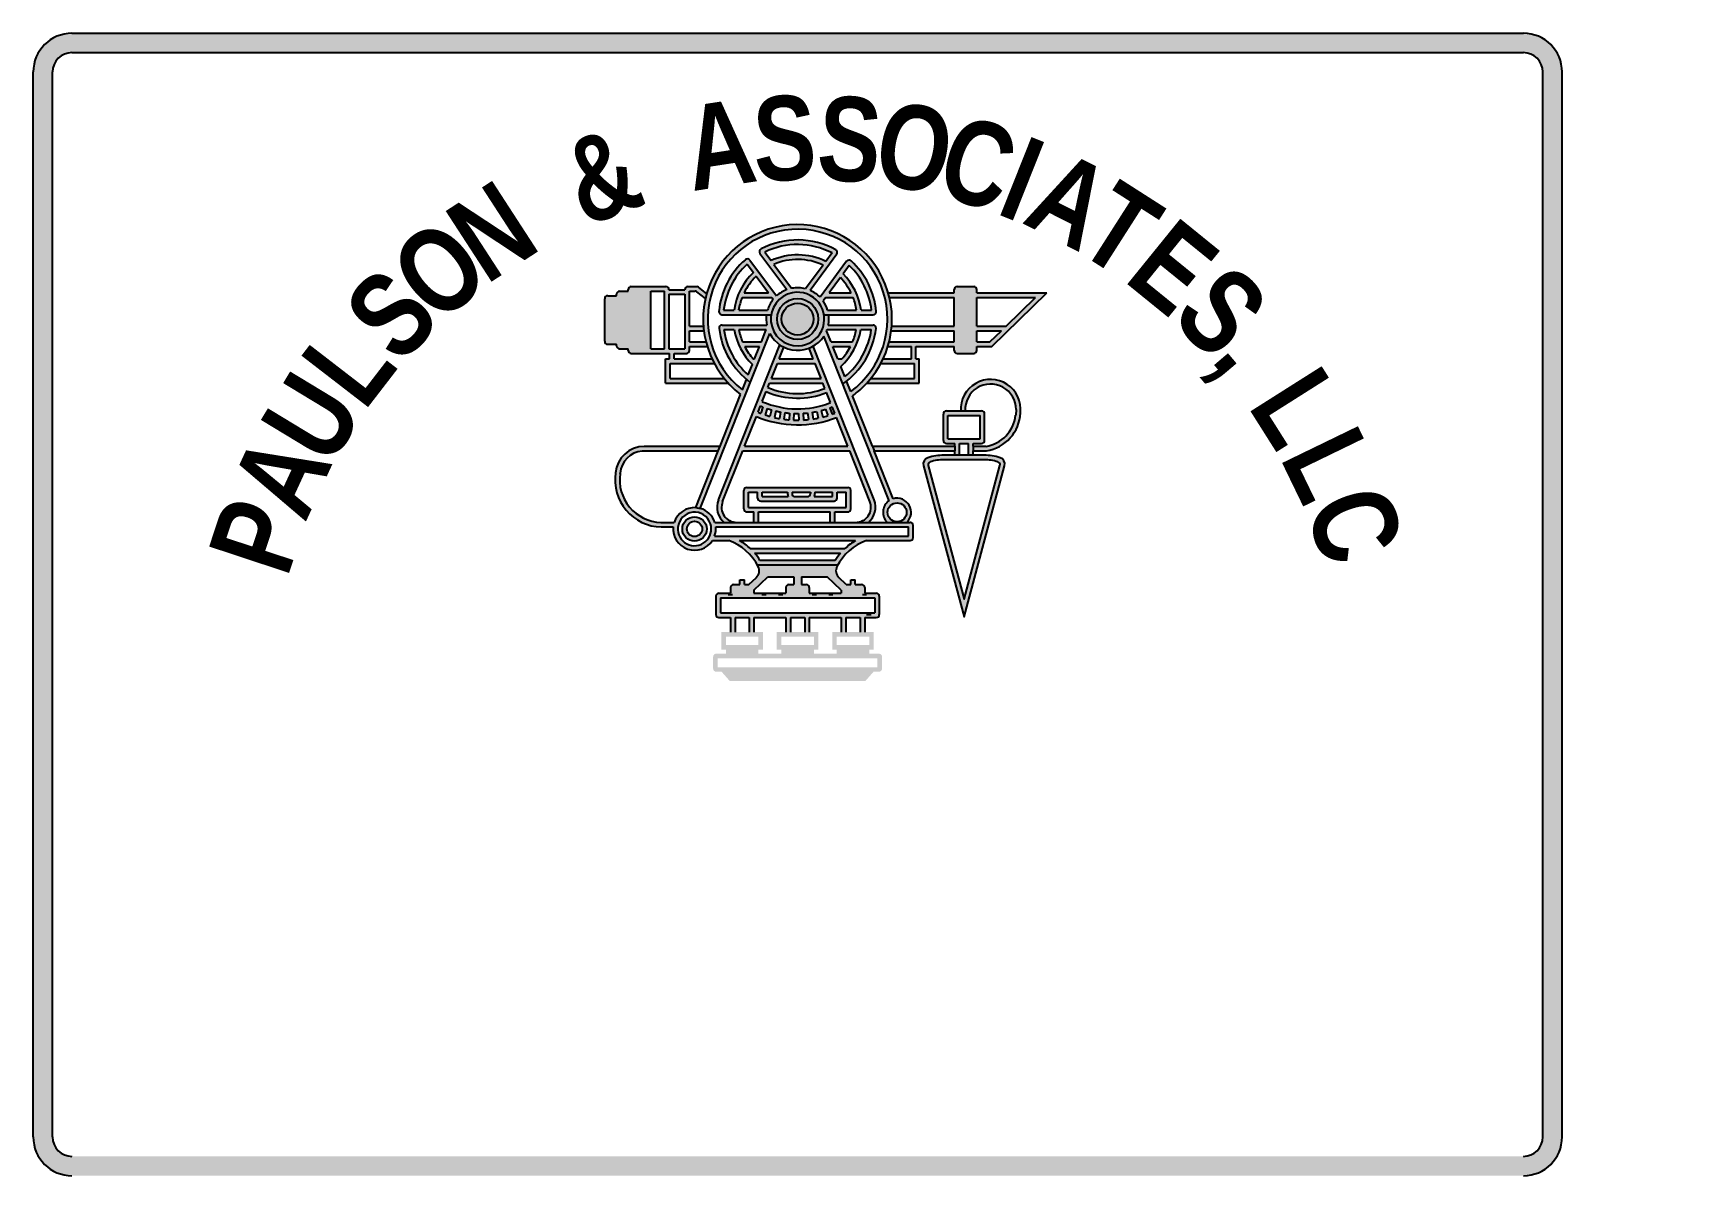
# Model space of a CAD drawing. Extents: x 855770 to 944465, y 436904 to 437335.
# Drawn here: x 855971.5 to 856035.9, y 437114.2 to 437158.5 of the extents above; entities that cross this region are included whole.
import ezdxf
from ezdxf.enums import TextEntityAlignment as Align

# ---------------------------------------------------------------- set-up
doc = ezdxf.new("R2010")
doc.units = 0
doc.header["$MEASUREMENT"] = 0
doc.layers.add('Logo', color=7, linetype='CONTINUOUS')
doc.layers.add('TEXT', color=7, linetype='CONTINUOUS')
doc.styles.add('Arial Bold Narrow', font='arialbd.ttf', dxfattribs={"width": 0.8, "height": 10})

msp = doc.modelspace()

# ---------------------------------------------------------------- hatches: boundary and pattern name
at = {"layer": 'Logo'}
for color, points in [(256, [(855971.467, 437115.719, 0.414214), (855972.967, 437114.219), (856001.092, 437114.219), (856001.092, 437114.969), (855972.967, 437114.969, -0.414214), (855972.217, 437115.719), (855972.217, 437156.969, -0.414214), (855972.967, 437157.719), (856001.092, 437157.719), (856001.092, 437158.469), (855972.967, 437158.469, 0.414214), (855971.467, 437156.969)]), (256, [(856029.967, 437115.719, -0.414214), (856029.217, 437114.969), (856001.092, 437114.969), (856001.092, 437114.219), (856029.217, 437114.219, 0.414214), (856030.717, 437115.719), (856030.717, 437156.969, 0.414214), (856029.217, 437158.469), (856001.092, 437158.469), (856001.092, 437157.719), (856029.217, 437157.719, -0.414214), (856029.967, 437156.969)]), (7, [(856009.555, 437143.898), (856009.54, 437143.673, -0.334868), (856008.393, 437142.47), (856007.892, 437142.47), (856007.892, 437142.293), (856008.407, 437142.293, 0.358242), (856009.725, 437143.767, 1.086141), (856007.41, 437143.839), (856007.587, 437143.839, -1.031171)]), (7, [(856007.185, 437142.293), (856007.185, 437142.47), (856003.992, 437142.47), (856004.062, 437142.293)])]:
    msp.add_hatch(color=color, dxfattribs=at).paths.add_polyline_path(points)
h = msp.add_hatch(color=7, dxfattribs=at)
h.paths.add_polyline_path([(855998.949, 437144.654, -2.979543), (856003.148, 437144.595), (856002.989, 437144.998, -0.014935), (856002.842, 437144.888), (856004.637, 437140.365, 0.474667), (856004.564, 437139.523), (856005.323, 437139.523, 0.777145), (856004.797, 437140.439), (856004.062, 437142.293), (856003.992, 437142.47), (856003.216, 437144.425, 0.051137), (856003.775, 437144.919, 2.591841), (855998.881, 437144.484), (855998.082, 437142.47), (855998.012, 437142.293), (855997.14, 437140.095), (855997.318, 437140.065), (855999.255, 437144.946, -0.015074), (855999.11, 437145.061)])
h.paths.add_polyline_path([(856005.312, 437139.914, -1), (856004.576, 437139.914, -1)], flags=16)
h = msp.add_hatch(color=7, dxfattribs=at)
h.paths.add_polyline_path([(855998.157, 437147.569, -0.442998), (855998.039, 437147.698, -0.190242), (855999.065, 437149.7, -0.438439), (855999.237, 437149.682), (856000.269, 437148.295, -0.098482), (856000.674, 437148.541), (855999.631, 437149.942, -0.461522), (855999.672, 437150.116, -0.251379), (856002.569, 437150.082, -0.453296), (856002.606, 437149.909), (856001.575, 437148.512, -0.098072), (856001.962, 437148.243), (856002.99, 437149.636, -0.446524), (856003.165, 437149.652, -0.184191), (856004.137, 437147.698, -0.442997), (856004.02, 437147.569), (856002.111, 437147.569, -0.454741), (856001.116, 437146.364, -0.470894), (856000.065, 437147.569)])
h.paths.add_polyline_path([(856000.856, 437148.591), (856000.167, 437149.518, -0.216311), (856002.075, 437149.488), (856001.4, 437148.573, 0.11363)], flags=16)
h.paths.add_polyline_path([(856000.146, 437148.165, 0.098578), (855999.925, 437147.745), (855998.805, 437147.745, -0.055198), (855998.936, 437148.236), (856000.092, 437148.236)], flags=16)
h.paths.add_polyline_path([(855999.961, 437148.413), (855999.013, 437148.413, -0.086905), (855999.481, 437149.058)], flags=16)
h.paths.add_polyline_path([(856000.059, 437149.663), (855999.815, 437149.991, -0.23884), (856002.424, 437149.959), (856002.182, 437149.632, 0.224311)], flags=16)
h.paths.add_polyline_path([(856002.078, 437148.102), (856002.177, 437148.236), (856003.24, 437148.236, -0.055198), (856003.371, 437147.745), (856002.252, 437147.745, 0.082339)], flags=16)
h.paths.add_polyline_path([(855999.375, 437149.201, 0.169329), (855998.627, 437147.745), (855998.222, 437147.745, -0.178686), (855999.134, 437149.525)], flags=16)
h.paths.add_polyline_path([(856002.308, 437148.413), (856002.746, 437149.007, -0.079086), (856003.163, 437148.413)], flags=16)
h.paths.add_polyline_path([(856002.852, 437149.151), (856003.093, 437149.477, -0.172501), (856003.954, 437147.745), (856003.55, 437147.745, 0.161997)], flags=16)
h = msp.add_hatch(color=7, dxfattribs=at)
h.paths.add_polyline_path([(855994.528, 437146.245), (855994.528, 437146.186, 0.414214), (855994.645, 437146.068), (855996.126, 437146.068), (855996.126, 437145.855), (855995.975, 437145.855), (855995.975, 437144.919), (855998.401, 437144.919, -0.015985), (855998.248, 437145.096), (855996.152, 437145.096), (855996.152, 437145.678), (855997.861, 437145.678, -0.013506), (855997.773, 437145.855), (855996.302, 437145.855), (855996.302, 437146.068), (855996.781, 437146.068, 0.414214), (855996.899, 437146.186), (855996.899, 437146.336), (855997.589, 437146.336, -0.012538), (855997.54, 437146.513), (855996.899, 437146.513), (855996.899, 437146.948), (855997.459, 437146.948, -0.012143), (855997.441, 437147.125), (855996.899, 437147.125), (855996.899, 437148.481), (855997.116, 437148.481, -0.169409), (855997.19, 437148.455), (855997.518, 437148.195, -0.013268), (855997.565, 437148.383), (855997.251, 437148.632, 0.169409), (855997.178, 437148.658), (855996.84, 437148.658, 0.425516), (855996.722, 437148.535), (855996.105, 437148.535, 0.425516), (855995.987, 437148.658), (855994.645, 437148.658, 0.414214), (855994.528, 437148.54), (855994.528, 437148.481), (855994.192, 437148.481, 0.414214), (855994.074, 437148.363), (855994.074, 437148.304), (855993.733, 437148.304, 0.414214), (855993.615, 437148.186), (855993.615, 437146.539, 0.414214), (855993.733, 437146.422), (855994.074, 437146.422), (855994.074, 437146.363, 0.414214), (855994.192, 437146.245)])
h.paths.add_polyline_path([(855995.396, 437148.481), (855995.928, 437148.481), (855995.928, 437146.245), (855995.396, 437146.245)], flags=16)
h.paths.add_polyline_path([(855996.105, 437148.359), (855996.722, 437148.359), (855996.722, 437146.245), (855996.105, 437146.245)], flags=16)
h = msp.add_hatch(color=7, dxfattribs=at)
h.paths.add_polyline_path([(856007.154, 437147.125), (856004.735, 437147.125, -0.012143), (856004.718, 437146.948), (856007.154, 437146.948), (856007.154, 437146.513), (856004.636, 437146.513, -0.012538), (856004.588, 437146.336), (856005.499, 437146.336), (856005.499, 437145.855), (856004.403, 437145.855, -0.013506), (856004.315, 437145.678), (856005.623, 437145.678), (856005.623, 437145.096), (856003.928, 437145.096, -0.015985), (856003.775, 437144.919), (856005.8, 437144.919), (856005.8, 437145.855), (856005.676, 437145.855), (856005.676, 437146.336), (856007.154, 437146.336), (856007.154, 437146.186, 0.414214), (856007.272, 437146.068), (856007.914, 437146.068, 0.414214), (856008.032, 437146.186), (856008.032, 437146.336), (856008.616, 437146.336), (856010.745, 437148.413), (856008.032, 437148.413), (856008.032, 437148.54, 0.414214), (856007.914, 437148.658), (856007.272, 437148.658, 0.414214), (856007.154, 437148.54), (856007.154, 437148.413), (856004.603, 437148.413, -0.012488), (856004.649, 437148.236), (856007.154, 437148.236)])
h.paths.add_polyline_path([(856008.032, 437148.236), (856010.311, 437148.236), (856009.172, 437147.125), (856008.032, 437147.125)], flags=16)
h.paths.add_polyline_path([(856008.032, 437146.948), (856008.99, 437146.948), (856008.544, 437146.513), (856008.032, 437146.513)], flags=16)
h = msp.add_hatch(color=7, dxfattribs=at)
h.paths.add_polyline_path([(856000.294, 437147.4, 1), (856001.883, 437147.4, 1)])
h.paths.add_polyline_path([(856001.706, 437147.4, -1), (856000.47, 437147.4, -1)], flags=16)
h = msp.add_hatch(color=7, dxfattribs=at)
h.paths.add_polyline_path([(856000.009, 437146.846, 0.576712), (856002.107, 437146.741), (856002.842, 437144.888, 0.21378), (856004.13, 437147.037, 0.449489), (856004.013, 437147.169), (856002.279, 437147.169, 0.082971), (856002.29, 437147.569), (856002.111, 437147.569, -0.454741), (856001.116, 437146.364, -0.470894), (856000.065, 437147.569), (855999.887, 437147.569, 0.082971), (855999.897, 437147.169), (855998.164, 437147.169, 0.449489), (855998.047, 437147.037, 0.205388), (855999.255, 437144.946)])
h.paths.add_polyline_path([(855999.877, 437146.992), (855999.686, 437146.513), (855998.957, 437146.513, -0.054249), (855998.816, 437146.992)], flags=16)
h.paths.add_polyline_path([(855999.616, 437146.336), (855999.41, 437145.815, -0.069527), (855999.039, 437146.336)], flags=16)
h.paths.add_polyline_path([(855999.338, 437145.635), (855999.179, 437145.235, -0.178438), (855998.231, 437146.992), (855998.636, 437146.992, 0.157439)], flags=16)
h.paths.add_polyline_path([(856003.361, 437146.992, -0.054249), (856003.22, 437146.513), (856002.387, 437146.513), (856002.197, 437146.992)], flags=16)
h.paths.add_polyline_path([(856002.458, 437146.336), (856003.137, 437146.336, -0.063611), (856002.804, 437145.855), (856002.648, 437145.855)], flags=16)
h.paths.add_polyline_path([(856002.764, 437145.564, 0.168067), (856003.54, 437146.992), (856003.946, 437146.992, -0.187465), (856002.92, 437145.17)], flags=16)
h = msp.add_hatch(color=7, dxfattribs=at)
h.paths.add_polyline_path([(855998.019, 437140.395, 0.324573), (855998.242, 437139.523), (855998.731, 437139.523, -0.529714), (855998.184, 437140.33), (855998.963, 437142.293), (856003.111, 437142.293), (856003.89, 437140.33, -0.529714), (856003.342, 437139.523), (856003.832, 437139.523, 0.324573), (856004.054, 437140.395), (856001.692, 437146.348, -0.036551), (856001.533, 437146.271), (856001.698, 437145.855), (856000.376, 437145.855), (856000.557, 437146.31, -0.036874), (856000.402, 437146.4)])
h.paths.add_polyline_path([(855999.746, 437143.998), (855999.661, 437143.75, -0.007111), (855999.558, 437143.792), (855999.654, 437144.036, 0.006749)], flags=16)
h.paths.add_polyline_path([(855999.912, 437143.937, 0.011983), (856000.079, 437143.885), (856000.018, 437143.63, -0.012746), (855999.827, 437143.689)], flags=16)
h.paths.add_polyline_path([(855999.719, 437144.2), (855999.873, 437144.588, 0.19864), (856002.215, 437144.552), (856002.369, 437144.164, -0.19774)], flags=16)
h.paths.add_polyline_path([(856000.25, 437143.84, 0.012027), (856000.422, 437143.804), (856000.385, 437143.545, -0.012787), (856000.189, 437143.586)], flags=16)
h.paths.add_polyline_path([(856002.596, 437143.592), (856003.041, 437142.47), (855999.033, 437142.47), (855999.492, 437143.628, 0.196749)], flags=16)
h.paths.add_polyline_path([(855999.939, 437144.753), (856000.005, 437144.919), (856002.069, 437144.919), (856002.15, 437144.716, -0.199099)], flags=16)
h.paths.add_polyline_path([(856000.597, 437143.776, 0.012065), (856000.772, 437143.757), (856000.759, 437143.495, -0.012822), (856000.56, 437143.517)], flags=16)
h.paths.add_polyline_path([(856000.075, 437145.096), (856000.306, 437145.678), (856001.768, 437145.678), (856001.999, 437145.096)], flags=16)
h.paths.add_polyline_path([(856000.948, 437143.745, 0.012096), (856001.125, 437143.743), (856001.137, 437143.481, -0.012851), (856000.936, 437143.484)], flags=16)
h.paths.add_polyline_path([(856001.302, 437143.749, 0.01212), (856001.479, 437143.764), (856001.515, 437143.504, -0.012874), (856001.314, 437143.487)], flags=16)
h.paths.add_polyline_path([(856001.654, 437143.787, 0.012137), (856001.829, 437143.819), (856001.889, 437143.564, -0.01289), (856001.69, 437143.527)], flags=16)
h.paths.add_polyline_path([(856002.001, 437143.858, 0.012147), (856002.172, 437143.907), (856002.256, 437143.659, -0.012899), (856002.061, 437143.604)], flags=16)
h.paths.add_polyline_path([(856002.423, 437143.715, 0.007331), (856002.531, 437143.756), (856002.434, 437143.999, -0.006929), (856002.339, 437143.963)], flags=16)
h = msp.add_hatch(color=7, dxfattribs=at)
h.paths.add_polyline_path([(856008.337, 437143.722, 0.414214), (856008.219, 437143.839), (856007.587, 437143.839), (856007.41, 437143.839), (856006.858, 437143.839, 0.414214), (856006.74, 437143.722), (856006.74, 437142.701, 0.414214), (856006.858, 437142.583), (856007.185, 437142.583), (856007.185, 437142.47), (856007.185, 437142.293), (856007.185, 437142.125), (856007.362, 437142.125), (856007.362, 437142.583), (856007.715, 437142.583), (856007.715, 437142.125), (856007.892, 437142.125), (856007.892, 437142.293), (856007.892, 437142.47), (856007.892, 437142.583), (856008.219, 437142.583, 0.414214), (856008.337, 437142.701)])
h.paths.add_polyline_path([(856008.16, 437142.76), (856006.917, 437142.76), (856006.917, 437143.663), (856008.16, 437143.663)], flags=16)
h = msp.add_hatch(color=7, dxfattribs=at)
h.paths.add_polyline_path([(855998.082, 437142.47), (855995.146, 437142.47, 0.392257), (855994.036, 437141.44, 0.450557), (855995.801, 437139.347), (855996.272, 437139.347, 0.782983), (855997.786, 437138.82), (855998.419, 437138.82, -0.183101), (855999.526, 437137.878), (856002.65, 437137.878, -0.183101), (856003.758, 437138.82), (856005.448, 437138.82, 0.414214), (856005.566, 437138.938), (856005.566, 437139.405, 0.414214), (856005.448, 437139.523), (856005.323, 437139.523), (856004.564, 437139.523), (855997.88, 437139.523, 0.251282), (855997.318, 437140.065), (855997.14, 437140.095, 0.341039), (855996.308, 437139.523), (855995.818, 437139.523), (855995.79, 437139.524, -0.447816), (855994.211, 437141.415), (855994.212, 437141.427, -0.368657), (855995.069, 437142.29), (855995.205, 437142.293), (855998.012, 437142.293)])
h.paths.add_polyline_path([(855997.712, 437139.469, -1.22549), (855996.448, 437139.33, -0.816)], flags=16)
h.paths.add_polyline_path([(855997.567, 437139.27, -1), (855996.622, 437139.27, -1)], flags=0)
h.paths.add_polyline_path([(855997.39, 437139.27, -1), (855996.798, 437139.27, -1)], flags=0)
h.paths.add_polyline_path([(855997.916, 437139.347), (856005.389, 437139.347), (856005.389, 437138.996), (855997.873, 437138.996, 0.108018)], flags=16)
h.paths.add_polyline_path([(855998.839, 437138.82), (856003.337, 437138.82, 0.058572), (856002.919, 437138.51), (855999.257, 437138.51, 0.058572)], flags=17)
h.paths.add_polyline_path([(855999.425, 437138.333), (856002.751, 437138.333, 0.038652), (856002.549, 437138.055), (855999.628, 437138.055, 0.038652)], flags=16)
h = msp.add_hatch(color=7, dxfattribs=at)
h.paths.add_polyline_path([(856008.322, 437142.125), (856006.755, 437142.125, 0.076599), (856006.141, 437142.03, 0.401631), (856005.967, 437141.713), (856007.539, 437135.868), (856009.11, 437141.713, 0.401631), (856008.936, 437142.03, 0.076599)])
h.paths.add_polyline_path([(856008.851, 437141.871, -0.406856), (856008.931, 437141.728), (856007.539, 437136.549), (856006.146, 437141.728, -0.406856), (856006.226, 437141.871, -0.072083), (856006.755, 437141.948), (856007.539, 437141.948), (856008.322, 437141.948, -0.072083)], flags=16)
h = msp.add_hatch(color=7, dxfattribs=at)
h.paths.add_polyline_path([(855999.127, 437140.878, 0.414214), (855999.01, 437140.76), (855999.01, 437140.047, 0.414214), (855999.127, 437139.929), (855999.395, 437139.929), (855999.395, 437139.523), (855999.571, 437139.523), (855999.571, 437139.929), (856002.357, 437139.929), (856002.357, 437139.523), (856002.534, 437139.523), (856002.534, 437139.929), (856003.032, 437139.929, 0.414214), (856003.15, 437140.047), (856003.15, 437140.76, 0.414214), (856003.032, 437140.878)])
h.paths.add_polyline_path([(855999.717, 437140.524), (855999.717, 437140.701), (856000.699, 437140.701), (856000.699, 437140.642, 0.103244), (856000.723, 437140.524)], flags=16)
h.paths.add_polyline_path([(856002.502, 437140.348, 0.414214), (856002.62, 437140.466), (856002.62, 437140.701), (856002.973, 437140.701), (856002.973, 437140.105), (855999.186, 437140.105), (855999.186, 437140.701), (855999.54, 437140.701), (855999.54, 437140.466, 0.414214), (855999.658, 437140.348)], flags=16)
h.paths.add_polyline_path([(856000.876, 437140.642), (856000.876, 437140.701), (856001.583, 437140.701), (856001.583, 437140.642, -0.414214), (856001.465, 437140.524), (856000.993, 437140.524, -0.414214)], flags=16)
h.paths.add_polyline_path([(856001.735, 437140.524, 0.103244), (856001.759, 437140.642), (856001.759, 437140.701), (856002.443, 437140.701), (856002.443, 437140.524)], flags=16)
h = msp.add_hatch(color=7, dxfattribs=at)
h.paths.add_polyline_path([(855996.622, 437139.27, 1), (855997.567, 437139.27, 1)])
h.paths.add_polyline_path([(855997.39, 437139.27, -1), (855996.798, 437139.27, -1)], flags=16)
h = msp.add_hatch(color=7, dxfattribs=at)
h.paths.add_polyline_path([(855999.526, 437137.878, -0.009325), (855999.562, 437137.81, -0.330255), (855999.49, 437137.396), (855999.2, 437137.119), (855999.029, 437137.119), (855999.029, 437137.296), (855998.853, 437137.296), (855998.853, 437137.119), (855998.606, 437137.119, 0.414214), (855998.488, 437137.002), (855998.488, 437136.784), (855998.042, 437136.784, 0.414214), (855997.924, 437136.667), (855997.924, 437135.956, 0.414214), (855998.042, 437135.838), (855998.488, 437135.838), (855998.488, 437135.274), (855998.134, 437135.274), (855998.134, 437134.596), (855998.311, 437134.596), (855998.311, 437134.439), (855997.933, 437134.439, 0.414214), (855997.816, 437134.321), (855997.816, 437133.858, 0.414214), (855997.933, 437133.74), (855998.143, 437133.74), (855998.458, 437133.383), (856003.718, 437133.383), (856004.033, 437133.74), (856004.243, 437133.74, 0.414214), (856004.361, 437133.858), (856004.361, 437134.321, 0.414214), (856004.243, 437134.439), (856003.865, 437134.439), (856003.865, 437134.596), (856004.042, 437134.596), (856004.042, 437135.274), (856003.689, 437135.274), (856003.689, 437135.838), (856004.135, 437135.838, 0.414214), (856004.253, 437135.956), (856004.253, 437136.667, 0.414214), (856004.135, 437136.784), (856003.689, 437136.784), (856003.689, 437137.002, 0.414214), (856003.571, 437137.119), (856003.324, 437137.119), (856003.324, 437137.296), (856003.147, 437137.296), (856003.147, 437137.119), (856002.976, 437137.119), (856002.686, 437137.396, -0.330255), (856002.615, 437137.81, -0.009325), (856002.65, 437137.878)])
h.paths.add_polyline_path([(856000.941, 437137.419), (856000.941, 437137.119), (856000.753, 437137.119, 0.414214), (856000.635, 437137.002), (856000.635, 437136.784), (855999.394, 437136.784), (855999.394, 437136.897), (855999.941, 437137.419)], flags=16)
h.paths.add_polyline_path([(856001.236, 437137.419), (856002.235, 437137.419), (856002.782, 437136.897), (856002.782, 437136.784), (856001.541, 437136.784), (856001.541, 437137.002, 0.414214), (856001.424, 437137.119), (856001.236, 437137.119)], flags=16)
h.paths.add_polyline_path([(856004.076, 437136.608), (856004.076, 437136.015), (855998.101, 437136.015), (855998.101, 437136.608)], flags=16)
h.paths.add_polyline_path([(856001.365, 437135.838), (856000.812, 437135.838), (856000.812, 437135.274), (856001.365, 437135.274)], flags=17)
h.paths.add_polyline_path([(856000.635, 437135.838), (855999.394, 437135.838), (855999.394, 437135.274), (855999.748, 437135.274), (855999.748, 437134.596), (855999.571, 437134.596), (855999.571, 437134.439), (856000.458, 437134.439), (856000.458, 437134.596), (856000.282, 437134.596), (856000.282, 437135.274), (856000.635, 437135.274)], flags=17)
h.paths.add_polyline_path([(856001.541, 437135.838), (856001.541, 437135.274), (856001.895, 437135.274), (856001.895, 437134.596), (856001.718, 437134.596), (856001.718, 437134.439), (856002.606, 437134.439), (856002.606, 437134.596), (856002.429, 437134.596), (856002.429, 437135.274), (856002.782, 437135.274), (856002.782, 437135.838)], flags=17)
h.paths.add_polyline_path([(855999.217, 437135.838), (855998.665, 437135.838), (855998.665, 437135.274), (855999.217, 437135.274)], flags=17)
h.paths.add_polyline_path([(856001.718, 437135.097), (856001.718, 437134.772), (856000.458, 437134.772), (856000.458, 437135.097)], flags=16)
h.paths.add_polyline_path([(856002.959, 437135.838), (856002.959, 437135.274), (856003.512, 437135.274), (856003.512, 437135.838)], flags=17)
h.paths.add_polyline_path([(855999.571, 437135.097), (855999.571, 437134.772), (855998.311, 437134.772), (855998.311, 437135.097)], flags=16)
h.paths.add_polyline_path([(856002.606, 437135.097), (856003.865, 437135.097), (856003.865, 437134.772), (856002.606, 437134.772)], flags=16)
h.paths.add_polyline_path([(856004.184, 437134.262), (856004.184, 437133.916), (855997.992, 437133.916), (855997.992, 437134.262)], flags=16)

# ---------------------------------------------------------------- linework, layer by layer
for p, q in [((855972.967, 437158.469), (856029.217, 437158.469)), ((855972.967, 437157.719), (856029.217, 437157.719)), ((855971.467, 437115.719), (855971.467, 437156.969)), ((855972.217, 437115.719), (855972.217, 437156.969)), ((856029.967, 437115.719), (856029.967, 437156.969)), ((856030.717, 437115.719), (856030.717, 437156.969))]:
    msp.add_line(p, q, dxfattribs=at)
at = {"layer": 'Logo', "color": 7}
for p, q in [((855999.631, 437149.942), (856000.674, 437148.541)), ((855999.815, 437149.991), (856000.059, 437149.663)), ((856002.606, 437149.909), (856001.575, 437148.512)), ((856002.424, 437149.959), (856002.182, 437149.632)), ((855999.134, 437149.525), (855999.375, 437149.201)), ((855999.237, 437149.682), (856000.269, 437148.295)), ((856000.167, 437149.518), (856000.856, 437148.591)), ((856002.075, 437149.488), (856001.4, 437148.573)), ((856002.99, 437149.636), (856001.962, 437148.243)), ((856003.093, 437149.477), (856002.852, 437149.151)), ((855994.645, 437148.658), (855995.987, 437148.658)), ((855996.84, 437148.658), (855997.178, 437148.658)), ((855997.565, 437148.383), (855997.251, 437148.632)), ((855999.481, 437149.058), (855999.961, 437148.413)), ((856002.746, 437149.007), (856002.308, 437148.413)), ((856007.272, 437148.658), (856007.914, 437148.658)), ((855993.615, 437146.539), (855993.615, 437148.186)), ((855993.733, 437148.304), (855994.074, 437148.304)), ((855994.074, 437148.304), (855994.074, 437148.363)), ((855994.192, 437148.481), (855994.528, 437148.481)), ((855994.528, 437148.481), (855994.528, 437148.54)), ((855995.396, 437148.481), (855995.928, 437148.481)), ((855995.396, 437146.245), (855995.396, 437148.481)), ((855995.928, 437146.245), (855995.928, 437148.481)), ((855996.105, 437148.535), (855996.105, 437148.54)), ((855996.105, 437148.535), (855996.722, 437148.535)), ((855996.105, 437148.359), (855996.722, 437148.359)), ((855996.105, 437148.359), (855996.105, 437146.245)), ((855996.722, 437148.535), (855996.722, 437148.54)), ((855996.722, 437148.359), (855996.722, 437146.245)), ((855996.899, 437148.481), (855997.116, 437148.481)), ((855996.899, 437147.125), (855996.899, 437148.481)), ((855997.518, 437148.195), (855997.19, 437148.455)), ((855998.936, 437148.236), (856000.092, 437148.236)), ((855999.013, 437148.413), (855999.961, 437148.413)), ((856000.092, 437148.236), (856000.146, 437148.165)), ((856002.177, 437148.236), (856002.078, 437148.102)), ((856002.177, 437148.236), (856003.24, 437148.236)), ((856002.308, 437148.413), (856003.163, 437148.413)), ((856004.603, 437148.413), (856007.154, 437148.413)), ((856004.649, 437148.236), (856007.154, 437148.236)), ((856007.154, 437148.413), (856007.154, 437148.54)), ((856007.154, 437147.125), (856007.154, 437148.236)), ((856008.032, 437148.413), (856008.032, 437148.54)), ((856008.032, 437148.413), (856010.745, 437148.413)), ((856008.032, 437148.236), (856010.311, 437148.236)), ((856008.032, 437147.125), (856008.032, 437148.236)), ((856008.616, 437146.336), (856010.745, 437148.413)), ((856009.172, 437147.125), (856010.311, 437148.236)), ((855998.157, 437147.569), (856000.065, 437147.569)), ((855998.222, 437147.745), (855998.627, 437147.745)), ((855998.805, 437147.745), (855999.925, 437147.745)), ((856002.111, 437147.569), (856004.02, 437147.569)), ((856002.252, 437147.745), (856003.371, 437147.745)), ((856003.55, 437147.745), (856003.954, 437147.745)), ((855996.899, 437147.125), (855997.441, 437147.125)), ((855996.899, 437146.948), (855997.459, 437146.948)), ((855996.899, 437146.513), (855996.899, 437146.948)), ((855997.318, 437140.065), (856000.009, 437146.846)), ((855998.164, 437147.169), (855999.897, 437147.169)), ((855998.231, 437146.992), (855998.636, 437146.992)), ((855998.816, 437146.992), (855999.877, 437146.992)), ((855999.686, 437146.513), (855999.877, 437146.992)), ((856004.637, 437140.365), (856002.107, 437146.741)), ((856002.387, 437146.513), (856002.214, 437146.949)), ((856002.231, 437146.992), (856003.361, 437146.992)), ((856002.279, 437147.169), (856004.013, 437147.169)), ((856003.54, 437146.992), (856003.946, 437146.992)), ((856004.718, 437146.948), (856007.154, 437146.948)), ((856004.735, 437147.125), (856007.154, 437147.125)), ((856007.154, 437146.513), (856007.154, 437146.948)), ((856008.032, 437147.125), (856009.172, 437147.125)), ((856008.032, 437146.948), (856008.99, 437146.948)), ((856008.032, 437146.513), (856008.032, 437146.948)), ((856008.544, 437146.513), (856008.99, 437146.948)), ((855993.733, 437146.422), (855994.074, 437146.422)), ((855994.074, 437146.363), (855994.074, 437146.422)), ((855994.192, 437146.245), (855994.528, 437146.245)), ((855994.528, 437146.186), (855994.528, 437146.245)), ((855994.645, 437146.068), (855996.126, 437146.068)), ((855995.396, 437146.245), (855995.928, 437146.245)), ((855996.105, 437146.245), (855996.722, 437146.245)), ((855996.126, 437145.855), (855996.126, 437146.068)), ((855996.302, 437145.855), (855996.302, 437146.068)), ((855996.302, 437146.068), (855996.781, 437146.068)), ((855996.899, 437146.513), (855997.54, 437146.513)), ((855996.899, 437146.336), (855997.589, 437146.336)), ((855996.899, 437146.186), (855996.899, 437146.336)), ((855998.019, 437140.395), (856000.402, 437146.4)), ((855998.957, 437146.513), (855999.686, 437146.513)), ((855999.039, 437146.336), (855999.616, 437146.336)), ((855999.425, 437145.855), (855999.616, 437146.336)), ((856000.376, 437145.855), (856000.557, 437146.31)), ((856001.698, 437145.855), (856001.533, 437146.271)), ((856004.054, 437140.395), (856001.692, 437146.348)), ((856002.387, 437146.513), (856003.22, 437146.513)), ((856002.458, 437146.336), (856003.137, 437146.336)), ((856002.648, 437145.855), (856002.458, 437146.336)), ((856004.588, 437146.336), (856005.499, 437146.336)), ((856004.636, 437146.513), (856007.154, 437146.513)), ((856005.499, 437145.855), (856005.499, 437146.336)), ((856005.676, 437145.855), (856005.676, 437146.336)), ((856005.676, 437146.336), (856007.154, 437146.336)), ((856007.154, 437146.186), (856007.154, 437146.336)), ((856007.272, 437146.068), (856007.914, 437146.068)), ((856008.032, 437146.513), (856008.544, 437146.513)), ((856008.032, 437146.186), (856008.032, 437146.336)), ((856008.032, 437146.336), (856008.616, 437146.336)), ((855995.975, 437145.855), (855996.126, 437145.855)), ((855995.975, 437144.919), (855995.975, 437145.855)), ((855996.152, 437145.678), (855997.861, 437145.678)), ((855996.152, 437145.096), (855996.152, 437145.678)), ((855996.302, 437145.855), (855997.773, 437145.855)), ((855999.179, 437145.235), (855999.338, 437145.635)), ((855999.373, 437145.855), (855999.425, 437145.855)), ((856000.075, 437145.096), (856000.306, 437145.678)), ((856000.306, 437145.678), (856001.768, 437145.678)), ((856000.376, 437145.855), (856001.698, 437145.855)), ((856001.999, 437145.096), (856001.768, 437145.678)), ((856002.648, 437145.855), (856002.804, 437145.855)), ((856002.92, 437145.17), (856002.764, 437145.564)), ((856004.315, 437145.678), (856005.623, 437145.678)), ((856004.403, 437145.855), (856005.499, 437145.855)), ((856005.623, 437145.096), (856005.623, 437145.678)), ((856005.676, 437145.855), (856005.8, 437145.855)), ((856005.8, 437144.919), (856005.8, 437145.855)), ((855995.975, 437144.919), (855998.401, 437144.919)), ((855996.152, 437145.096), (855998.248, 437145.096)), ((855998.949, 437144.654), (855999.11, 437145.061)), ((855999.939, 437144.753), (856000.005, 437144.919)), ((856000.005, 437144.919), (856002.069, 437144.919)), ((856000.075, 437145.096), (856001.999, 437145.096)), ((856002.15, 437144.716), (856002.069, 437144.919)), ((856003.148, 437144.595), (856002.989, 437144.998)), ((856003.775, 437144.919), (856005.8, 437144.919)), ((856003.928, 437145.096), (856005.623, 437145.096)), ((855998.082, 437142.47), (855998.881, 437144.484)), ((855999.719, 437144.2), (855999.873, 437144.588)), ((856002.369, 437144.164), (856002.215, 437144.552)), ((856003.992, 437142.47), (856003.216, 437144.425)), ((855999.033, 437142.47), (855999.492, 437143.628)), ((855999.558, 437143.792), (855999.654, 437144.036)), ((855999.746, 437143.998), (855999.661, 437143.75)), ((855999.912, 437143.937), (855999.827, 437143.689)), ((856000.079, 437143.885), (856000.018, 437143.63)), ((856000.25, 437143.84), (856000.189, 437143.586)), ((856000.422, 437143.804), (856000.385, 437143.545)), ((856000.597, 437143.776), (856000.56, 437143.517)), ((856000.772, 437143.757), (856000.759, 437143.495)), ((856000.948, 437143.745), (856000.936, 437143.484)), ((856001.125, 437143.743), (856001.137, 437143.481)), ((856001.302, 437143.749), (856001.314, 437143.487)), ((856001.479, 437143.764), (856001.515, 437143.504)), ((856001.654, 437143.787), (856001.69, 437143.527)), ((856001.829, 437143.819), (856001.889, 437143.564)), ((856002.001, 437143.858), (856002.061, 437143.604)), ((856002.172, 437143.907), (856002.256, 437143.659)), ((856002.339, 437143.963), (856002.423, 437143.715)), ((856002.531, 437143.756), (856002.434, 437143.999)), ((856003.041, 437142.47), (856002.596, 437143.592)), ((856006.74, 437142.701), (856006.74, 437143.722)), ((856006.858, 437143.839), (856007.41, 437143.839)), ((856006.917, 437143.663), (856008.16, 437143.663)), ((856006.917, 437142.76), (856006.917, 437143.663)), ((856007.41, 437143.839), (856007.587, 437143.839)), ((856007.587, 437143.839), (856008.219, 437143.839)), ((856008.16, 437142.76), (856008.16, 437143.663)), ((856008.337, 437142.701), (856008.337, 437143.722)), ((856009.555, 437143.898), (856009.54, 437143.673)), ((855995.069, 437142.29), (855995.205, 437142.293)), ((855995.146, 437142.47), (855998.082, 437142.47)), ((855995.205, 437142.293), (855998.012, 437142.293)), ((855997.14, 437140.095), (855998.012, 437142.293)), ((855998.012, 437142.293), (855998.082, 437142.47)), ((855998.184, 437140.33), (855998.963, 437142.293)), ((855998.963, 437142.293), (856003.111, 437142.293)), ((855999.033, 437142.47), (856003.041, 437142.47)), ((856003.89, 437140.33), (856003.111, 437142.293)), ((856003.992, 437142.47), (856007.185, 437142.47)), ((856003.992, 437142.47), (856004.062, 437142.293)), ((856004.062, 437142.293), (856007.185, 437142.293)), ((856004.797, 437140.439), (856004.062, 437142.293)), ((856006.858, 437142.583), (856007.185, 437142.583)), ((856006.917, 437142.76), (856008.16, 437142.76)), ((856007.185, 437142.47), (856007.185, 437142.583)), ((856007.185, 437142.47), (856007.185, 437142.293)), ((856007.185, 437142.125), (856007.185, 437142.293)), ((856007.362, 437142.125), (856007.362, 437142.583)), ((856007.362, 437142.583), (856007.715, 437142.583)), ((856007.715, 437142.125), (856007.715, 437142.583)), ((856007.892, 437142.583), (856008.219, 437142.583)), ((856007.892, 437142.47), (856007.892, 437142.583)), ((856007.892, 437142.47), (856008.393, 437142.47)), ((856007.892, 437142.47), (856007.892, 437142.293)), ((856007.892, 437142.125), (856007.892, 437142.293)), ((856007.892, 437142.293), (856008.407, 437142.293)), ((855994.211, 437141.415), (855994.212, 437141.427)), ((855999.127, 437140.878), (856003.032, 437140.878)), ((855999.01, 437140.047), (855999.01, 437140.76)), ((855999.186, 437140.701), (855999.54, 437140.701)), ((855999.186, 437140.105), (855999.186, 437140.701)), ((855999.186, 437140.701), (855999.54, 437140.701)), ((855999.54, 437140.466), (855999.54, 437140.701)), ((855999.658, 437140.348), (856002.502, 437140.348)), ((855999.717, 437140.524), (855999.717, 437140.701)), ((855999.717, 437140.701), (856000.699, 437140.701)), ((855999.717, 437140.524), (856000.723, 437140.524)), ((856000.699, 437140.701), (856000.699, 437140.642)), ((856000.876, 437140.701), (856000.876, 437140.642)), ((856000.876, 437140.701), (856001.583, 437140.701)), ((856000.876, 437140.701), (856001.583, 437140.701)), ((856000.993, 437140.524), (856001.465, 437140.524)), ((856001.583, 437140.701), (856001.583, 437140.642)), ((856001.735, 437140.524), (856002.443, 437140.524)), ((856001.759, 437140.701), (856001.759, 437140.642)), ((856001.759, 437140.701), (856002.443, 437140.701)), ((856002.443, 437140.524), (856002.443, 437140.701)), ((856002.62, 437140.466), (856002.62, 437140.701)), ((856002.62, 437140.701), (856002.973, 437140.701)), ((856002.62, 437140.701), (856002.973, 437140.701)), ((856002.973, 437140.105), (856002.973, 437140.701)), ((856003.15, 437140.047), (856003.15, 437140.76)), ((855997.14, 437140.095), (855997.318, 437140.065)), ((855999.127, 437139.929), (855999.395, 437139.929)), ((855999.186, 437140.105), (856002.973, 437140.105)), ((855999.395, 437139.523), (855999.395, 437139.929)), ((855999.571, 437139.523), (855999.571, 437139.929)), ((855999.571, 437139.929), (856002.357, 437139.929)), ((856002.357, 437139.523), (856002.357, 437139.929)), ((856002.534, 437139.523), (856002.534, 437139.929)), ((856002.534, 437139.929), (856003.032, 437139.929)), ((855995.79, 437139.524), (855995.818, 437139.523)), ((855995.801, 437139.347), (855996.272, 437139.347)), ((855995.818, 437139.523), (855996.308, 437139.523)), ((855997.873, 437138.996), (856005.389, 437138.996)), ((855997.88, 437139.523), (856004.564, 437139.523)), ((855997.916, 437139.347), (856005.389, 437139.347)), ((856004.564, 437139.523), (856005.323, 437139.523)), ((856005.323, 437139.523), (856005.448, 437139.523)), ((856005.389, 437138.996), (856005.389, 437139.347)), ((856005.566, 437138.938), (856005.566, 437139.405)), ((855997.786, 437138.82), (855998.419, 437138.82)), ((855998.839, 437138.82), (856003.337, 437138.82)), ((855999.257, 437138.51), (856002.919, 437138.51)), ((855999.425, 437138.333), (856002.751, 437138.333)), ((856003.758, 437138.82), (856005.448, 437138.82)), ((855999.526, 437137.878), (856002.65, 437137.878)), ((855999.628, 437138.055), (856002.549, 437138.055)), ((855998.488, 437137.002), (855998.488, 437136.784)), ((855998.606, 437137.119), (855998.853, 437137.119)), ((855998.853, 437137.119), (855998.853, 437137.296)), ((855998.853, 437137.296), (855999.029, 437137.296)), ((855999.029, 437137.119), (855999.029, 437137.296)), ((855999.029, 437137.119), (855999.2, 437137.119)), ((855999.2, 437137.119), (855999.49, 437137.396)), ((855999.394, 437136.897), (855999.941, 437137.419)), ((855999.941, 437137.419), (856000.941, 437137.419)), ((856000.635, 437137.002), (856000.635, 437136.784)), ((856000.753, 437137.119), (856000.941, 437137.119)), ((856000.941, 437137.419), (856000.941, 437137.119)), ((856001.236, 437137.419), (856001.236, 437137.119)), ((856001.236, 437137.419), (856002.235, 437137.419)), ((856001.236, 437137.119), (856001.424, 437137.119)), ((856001.541, 437137.002), (856001.541, 437136.784)), ((856002.782, 437136.897), (856002.235, 437137.419)), ((856002.976, 437137.119), (856002.686, 437137.396)), ((856002.976, 437137.119), (856003.147, 437137.119)), ((856003.147, 437137.119), (856003.147, 437137.296)), ((856003.147, 437137.296), (856003.324, 437137.296)), ((856003.324, 437137.119), (856003.324, 437137.296)), ((856003.324, 437137.119), (856003.571, 437137.119)), ((856003.689, 437137.002), (856003.689, 437136.784)), ((855997.924, 437136.667), (855997.924, 437135.956)), ((855998.042, 437136.784), (855998.488, 437136.784)), ((855998.101, 437136.608), (856004.076, 437136.608)), ((855998.101, 437136.608), (855998.101, 437136.015)), ((855998.404, 437136.728), (855998.565, 437136.728)), ((855999.394, 437136.897), (855999.394, 437136.784)), ((855999.394, 437136.784), (856000.635, 437136.784)), ((855999.707, 437136.728), (855999.868, 437136.728)), ((856000.352, 437136.728), (856000.512, 437136.728)), ((856001.541, 437136.784), (856002.782, 437136.784)), ((856001.655, 437136.728), (856001.815, 437136.728)), ((856002.3, 437136.728), (856002.46, 437136.728)), ((856002.782, 437136.897), (856002.782, 437136.784)), ((856003.602, 437136.728), (856003.763, 437136.728)), ((856003.689, 437136.784), (856004.135, 437136.784)), ((856004.076, 437136.608), (856004.076, 437136.015)), ((856004.253, 437136.667), (856004.253, 437135.956)), ((855998.042, 437135.838), (855998.488, 437135.838)), ((855998.101, 437136.015), (856004.076, 437136.015)), ((855998.488, 437135.838), (855998.488, 437135.274)), ((855998.665, 437135.838), (855998.665, 437135.274)), ((855998.665, 437135.838), (855999.217, 437135.838)), ((855999.217, 437135.838), (855999.217, 437135.274)), ((855999.394, 437135.838), (855999.394, 437135.274)), ((855999.394, 437135.838), (856000.635, 437135.838)), ((856000.635, 437135.838), (856000.635, 437135.274)), ((856000.812, 437135.838), (856001.365, 437135.838)), ((856000.812, 437135.838), (856000.812, 437135.274)), ((856000.812, 437135.838), (856001.365, 437135.838)), ((856001.365, 437135.838), (856001.365, 437135.274)), ((856001.541, 437135.838), (856001.541, 437135.274)), ((856001.541, 437135.838), (856002.782, 437135.838)), ((856002.782, 437135.838), (856002.782, 437135.274)), ((856002.959, 437135.838), (856002.959, 437135.274)), ((856002.959, 437135.838), (856003.512, 437135.838)), ((856002.959, 437135.838), (856003.512, 437135.838)), ((856003.512, 437135.838), (856003.512, 437135.274)), ((856003.689, 437135.838), (856003.689, 437135.274)), ((856003.689, 437135.838), (856004.135, 437135.838)), ((856003.755, 437135.952), (856003.945, 437135.952))]:
    msp.add_line(p, q, dxfattribs=at)
for points in [[(856008.322, 437142.125), (856006.755, 437142.125, 0.076599), (856006.141, 437142.03, 0.401631), (856005.967, 437141.713), (856007.539, 437135.868), (856009.11, 437141.713, 0.401631), (856008.936, 437142.03, 0.076599)], [(856006.146, 437141.728), (856007.539, 437136.549), (856008.931, 437141.728, 0.406856), (856008.851, 437141.871, 0.072083), (856008.322, 437141.948), (856007.539, 437141.948), (856006.755, 437141.948, 0.072083), (856006.226, 437141.871, 0.406856)]]:
    msp.add_lwpolyline(points, format="xyb", close=True, dxfattribs=at)
for centre, radius in [((856001.088, 437147.4), 0.795), ((856001.088, 437147.4), 0.618), ((856004.944, 437139.914), 0.368), ((855997.094, 437139.27), 0.472), ((855997.094, 437139.27), 0.296)]:
    msp.add_circle(centre, radius, dxfattribs=at)
at = {"layer": 'Logo'}
for centre, radius, start, end in [((855972.967, 437156.969), 1.5, 90, 180), ((856029.217, 437156.969), 1.5, 0, 90), ((855972.967, 437156.969), 0.75, 90, 180), ((856029.217, 437156.969), 0.75, 0, 90), ((855972.967, 437115.719), 1.5, 180, 270), ((855972.967, 437115.719), 0.75, 180, 270), ((856029.217, 437115.719), 0.75, 270, 0), ((856029.217, 437115.719), 1.5, 270, 0)]:
    msp.add_arc(centre, radius, start, end, dxfattribs=at)
at = {"layer": 'Logo', "color": 7}
for centre, radius, start, end in [((856001.088, 437147.4), 3.658, 317.27729, 232.88561), ((856001.088, 437147.4), 3.481, 306.29029, 232.07877), ((855999.726, 437150.012), 0.118, 117.54662, 216.64407), ((856001.088, 437147.4), 3.063, 61.10434, 117.54662), ((856001.088, 437147.4), 2.887, 62.44085, 116.17232), ((856001.088, 437147.4), 2.486, 63.88736, 114.45867), ((856002.512, 437149.979), 0.118, 323.56593, 61.10434), ((856001.088, 437147.4), 3.063, 131.34197, 174.4273), ((856001.088, 437147.4), 2.887, 132.61265, 173.13674), ((855999.143, 437149.612), 0.118, 36.64407, 131.34197), ((856001.088, 437147.4), 2.309, 64.68718, 113.50981), ((856003.085, 437149.566), 0.118, 47.31833, 143.56593), ((856001.088, 437147.4), 2.887, 6.86326, 46.0122), ((856001.088, 437147.4), 3.063, 5.5727, 47.31833), ((855994.645, 437148.54), 0.118, 90, 180), ((855995.987, 437148.54), 0.118, 0, 90), ((855996.84, 437148.54), 0.118, 90, 180), ((855997.178, 437148.54), 0.118, 51.53947, 90), ((856001.088, 437147.4), 2.486, 133.58006, 172.02267), ((856001.088, 437147.4), 2.309, 134.11394, 153.98122), ((856001.088, 437147.4), 1.213, 75.09651, 101.02726), ((856001.088, 437147.4), 2.309, 26.01878, 44.1063), ((856001.088, 437147.4), 2.486, 7.97733, 44.78448), ((856007.272, 437148.54), 0.118, 90, 180), ((856007.914, 437148.54), 0.118, 0, 90), ((855993.733, 437148.186), 0.118, 90, 180), ((855994.192, 437148.363), 0.118, 90, 180), ((855997.116, 437148.363), 0.118, 51.53947, 90), ((856001.088, 437147.4), 2.309, 158.76988, 171.40755), ((856001.088, 437147.4), 1.213, 140.96517, 163.48488), ((856001.088, 437147.4), 1.037, 101.02726, 271.52445), ((856001.088, 437147.4), 1.213, 109.98363, 132.48141), ((856001.088, 437147.4), 1.037, 271.52445, 101.02726), ((856001.088, 437147.4), 1.213, 43.94917, 66.35406), ((856001.088, 437147.4), 1.213, 16.51512, 35.34339), ((856001.088, 437147.4), 2.309, 8.59245, 21.23012), ((855998.157, 437147.686), 0.118, 174.4273, 270), ((856001.088, 437147.4), 1.213, 172.03218, 191.00418), ((856001.088, 437147.4), 1.213, 348.99582, 7.96782), ((856004.02, 437147.686), 0.118, 270, 5.5727), ((855998.164, 437147.051), 0.118, 90, 186.81361), ((856001.088, 437147.4), 3.063, 186.81361, 233.2394), ((856001.088, 437147.4), 2.887, 188.13296, 228.60206), ((856001.088, 437147.4), 2.486, 189.45638, 225.24486), ((856001.088, 437147.4), 2.309, 190.18772, 202.60843), ((856001.088, 437147.4), 1.213, 207.18095, 327.07116), ((856001.088, 437147.4), 1.213, 338.13951, 340.33428), ((856001.088, 437147.4), 2.486, 312.38212, 350.54362), ((856001.088, 437147.4), 3.063, 304.91821, 353.18639), ((856001.088, 437147.4), 2.887, 309.39616, 351.86704), ((856001.088, 437147.4), 2.309, 337.39157, 349.81228), ((856004.013, 437147.051), 0.118, 353.18639, 90), ((855993.733, 437146.539), 0.118, 180, 270), ((855994.192, 437146.363), 0.118, 180, 270), ((855994.645, 437146.186), 0.118, 180, 270), ((855996.781, 437146.186), 0.118, 270, 0), ((856001.088, 437147.4), 2.309, 207.45051, 222.00943), ((856001.088, 437147.4), 2.309, 317.99057, 332.54949), ((856007.272, 437146.186), 0.118, 180, 270), ((856007.914, 437146.186), 0.118, 270, 0), ((856001.088, 437147.4), 2.887, 246.53155, 291.57274), ((856001.088, 437147.4), 3.658, 305.56784, 317.27729), ((856008.57, 437143.899), 1.162, 353.47879, 182.93687), ((856008.57, 437143.899), 0.985, 359.94766, 183.46446), ((856001.088, 437147.4), 3.481, 246.8432, 291.58477), ((856001.088, 437147.4), 3.063, 246.63689, 291.5768), ((856001.088, 437147.4), 4.096, 247.07061, 291.59356), ((856001.088, 437147.4), 3.919, 247.0126, 248.64221), ((856001.088, 437147.4), 3.658, 246.91635, 248.46314), ((856001.088, 437147.4), 3.919, 251.22675, 254.14773), ((856001.088, 437147.4), 3.658, 251.23283, 253.97894), ((856001.088, 437147.4), 3.919, 256.73214, 259.66256), ((856001.088, 437147.4), 3.658, 256.74847, 259.50471), ((856001.088, 437147.4), 3.919, 262.24685, 265.18535), ((856001.088, 437147.4), 3.658, 262.27409, 265.03901), ((856001.088, 437147.4), 3.919, 267.76953, 270.7147), ((856001.088, 437147.4), 3.658, 267.80826, 270.58033), ((856001.088, 437147.4), 3.658, 273.34948, 276.12712), ((856001.088, 437147.4), 3.919, 273.2988, 276.24915), ((856001.088, 437147.4), 3.658, 278.89619, 281.67775), ((856001.088, 437147.4), 3.919, 278.83318, 281.78719), ((856001.088, 437147.4), 3.658, 284.44676, 287.23058), ((856001.088, 437147.4), 3.919, 284.37117, 287.32728), ((856001.088, 437147.4), 3.658, 289.99957, 291.5876), ((856001.088, 437147.4), 3.919, 289.91124, 291.59131), ((856006.858, 437143.722), 0.118, 90, 180), ((856008.219, 437143.722), 0.118, 0, 90), ((856008.169, 437143.831), 1.38, 279.34387, 353.40007), ((856008.169, 437143.831), 1.557, 278.79634, 357.63491), ((855995.146, 437141.356), 1.113, 90, 175.67177), ((855995.146, 437141.356), 0.936, 94.72475, 175.67177), ((856006.858, 437142.701), 0.118, 180, 270), ((856008.219, 437142.701), 0.118, 270, 0), ((855995.844, 437141.174), 1.828, 171.62691, 268.64398), ((855995.844, 437141.174), 1.651, 171.62691, 268.12123), ((855999.127, 437140.76), 0.118, 90, 180), ((856003.032, 437140.76), 0.118, 0, 90), ((855998.731, 437140.112), 0.766, 158.35676, 230.28486), ((855998.731, 437140.112), 0.589, 158.35676, 270), ((855999.658, 437140.466), 0.118, 180, 270), ((856000.993, 437140.642), 0.295, 180, 203.57818), ((856000.993, 437140.642), 0.118, 180, 270), ((856001.465, 437140.642), 0.118, 270, 0), ((856001.465, 437140.642), 0.295, 336.42182, 0), ((856002.502, 437140.466), 0.118, 270, 0), ((856003.342, 437140.112), 0.589, 270, 21.64324), ((856003.342, 437140.112), 0.766, 309.71514, 21.64324), ((856004.944, 437139.914), 0.545, 124.26879, 225.83739), ((856004.944, 437139.914), 0.545, 314.16261, 105.57222), ((855997.094, 437139.27), 0.826, 86.83292, 162.15836), ((855997.094, 437139.27), 0.649, 17.84164, 174.69943), ((855997.094, 437139.27), 0.826, 17.84164, 74.26315), ((855999.127, 437140.047), 0.118, 180, 270), ((856003.032, 437140.047), 0.118, 270, 0), ((855997.094, 437139.27), 0.826, 174.69943, 326.94086), ((855997.094, 437139.27), 0.649, 174.69943, 17.84164), ((855997.094, 437139.27), 0.826, 340.64029, 5.30057), ((856005.448, 437139.405), 0.118, 0, 90), ((856005.448, 437138.938), 0.118, 270, 0), ((855997.73, 437136.887), 2.051, 26.7393, 70.38018), ((855997.73, 437136.887), 2.228, 46.72904, 60.13734), ((855997.73, 437136.887), 2.228, 31.59683, 40.45079), ((856004.447, 437136.887), 2.228, 139.54921, 148.40317), ((856004.447, 437136.887), 2.051, 109.61982, 153.2607), ((856004.447, 437136.887), 2.228, 119.86266, 133.27096), ((855999.246, 437137.651), 0.353, 313.63509, 26.7393), ((856002.93, 437137.651), 0.353, 153.2607, 226.36491), ((855998.606, 437137.002), 0.118, 90, 180), ((856000.753, 437137.002), 0.118, 90, 180), ((856001.424, 437137.002), 0.118, 0, 90), ((856003.571, 437137.002), 0.118, 0, 90), ((855998.042, 437136.667), 0.118, 90, 180), ((856004.135, 437136.667), 0.118, 0, 90), ((855998.042, 437135.956), 0.118, 180, 270), ((856004.135, 437135.956), 0.118, 270, 0)]:
    msp.add_arc(centre, radius, start, end, dxfattribs=at)

# ---------------------------------------------------------------- texts
msp.add_text('DRAWN BY: JIM SIMPSON, 11-16-2006', height=0.0049, dxfattribs=at).set_placement((856002.654, 437145.858))
at = {"layer": 'TEXT', "color": 7, "style": 'Arial Bold Narrow', "width": 0.8}
for s, height, rotation, p in [('A', 3.263, 8.75547, (855998.063, 437154.165)), ('S', 3.262, 2.30471, (856000.582, 437154.409)), ('S', 3.263, 355.85395, (856003.111, 437154.368)), ('O', 3.262, 349.40318, (856005.62, 437154.044)), ('C', 3.263, 342.95242, (856008.077, 437153.439)), ('&', 3.263, 20.83278, (855993.49, 437152.957)), ('I', 3.263, 338.31426, (856009.793, 437152.836)), ('A', 3.262, 333.15497, (856011.638, 437152.004)), ('N', 3.262, 33.00647, (855989.239, 437150.799)), ('T', 3.263, 327.4022, (856013.598, 437150.885)), ('E', 3.262, 320.95144, (856015.649, 437149.405)), ('O', 3.263, 39.45724, (855987.198, 437149.303)), ('S', 3.263, 314.50067, (856017.521, 437147.703)), ('S', 3.262, 45.908, (855985.338, 437147.588)), ('L', 3.262, 52.35876, (855983.683, 437145.675)), (',', 3.262, 310.28237, (856018.637, 437146.481)), ('U', 3.263, 58.80953, (855982.253, 437143.588)), ('L', 3.263, 302.3223, (856020.485, 437143.965)), ('L', 3.263, 295.87153, (856021.715, 437141.755)), ('A', 3.263, 65.26029, (855981.067, 437141.353)), ('P', 3.263, 71.71105, (855980.139, 437139)), ('C', 3.262, 289.42077, (856022.689, 437139.42))]:
    msp.add_text(s, height=height, rotation=rotation, dxfattribs=at).set_placement(p, align=Align.MIDDLE_CENTER)

doc.saveas('drawing.dxf')
